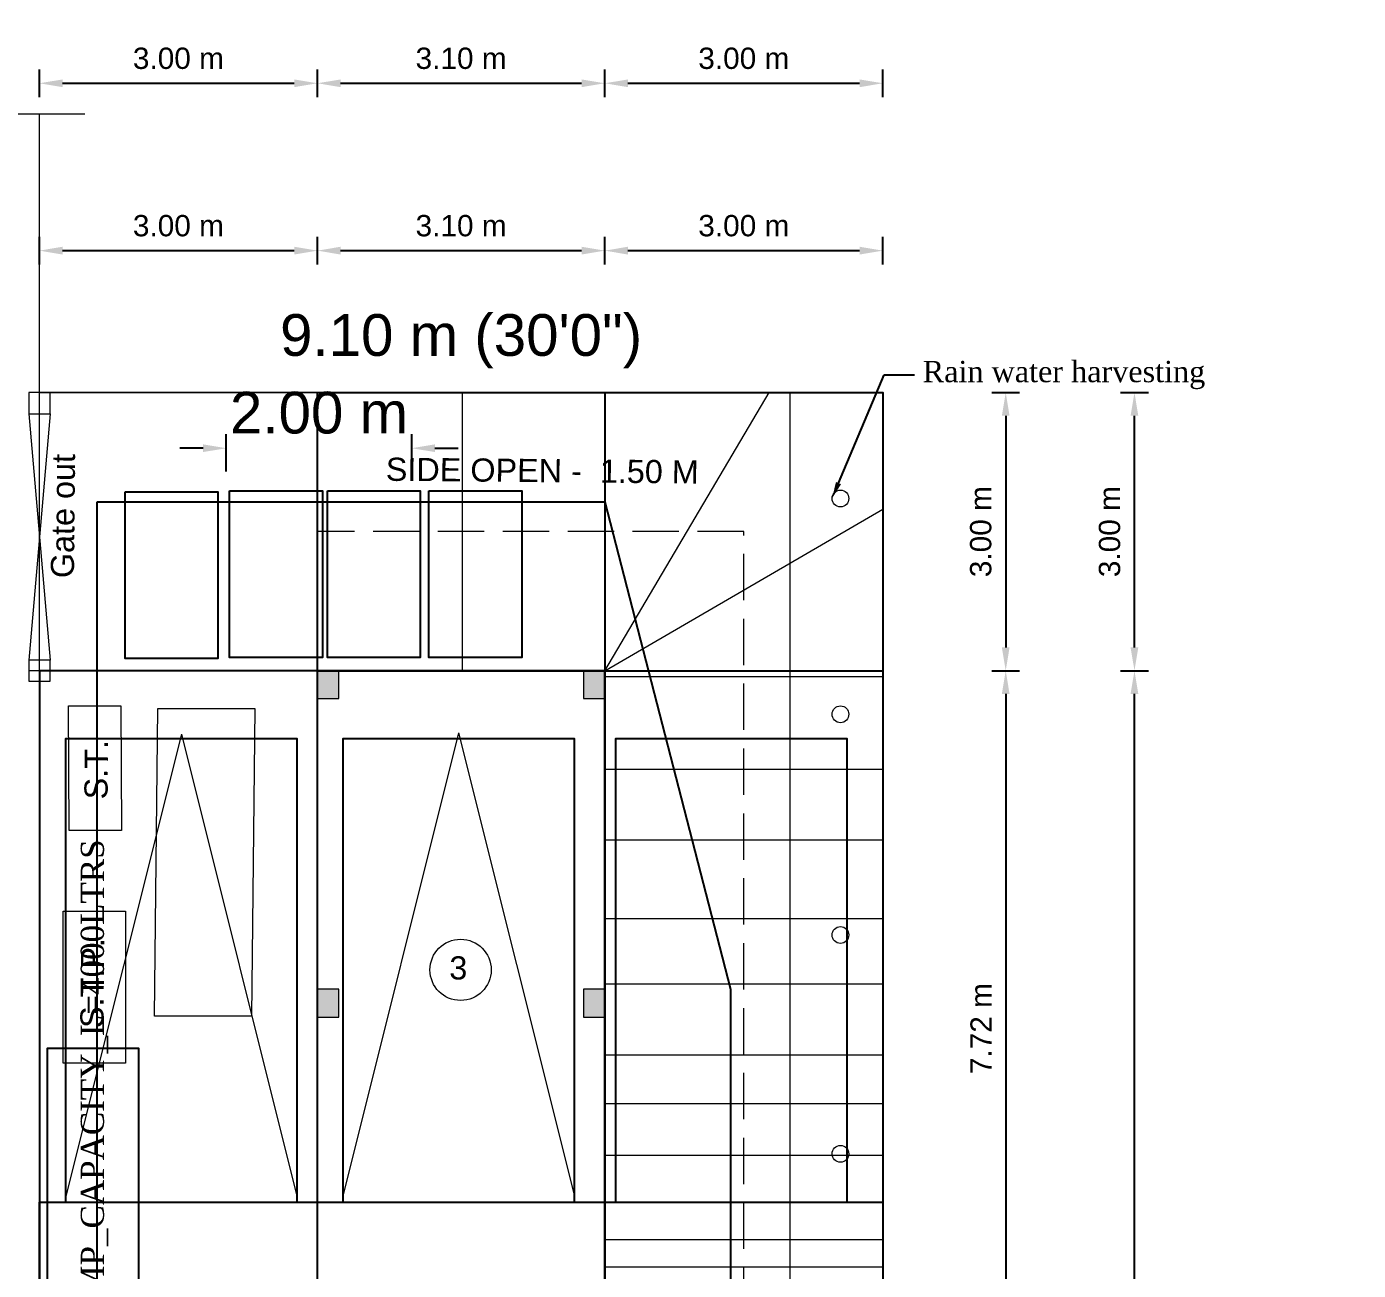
# Model space of a CAD drawing. Header units: metres. Extents: x -478 to 9074, y -2171 to 1762.
# Drawn here: x 8987.9 to 9002.27, y 65.48 to 78.9 of the extents above; entities that cross this region are included whole.
import ezdxf
from ezdxf import colors
from ezdxf.entities.mleader import LeaderData, LeaderLine
from ezdxf.math import Vec2, Vec3

# ---------------------------------------------------------------- set-up
doc = ezdxf.new("R2010")
doc.units = ezdxf.units.M
doc.header["$MEASUREMENT"] = 0
doc.linetypes.add('CABLIN', pattern=[0.35, 0.25, -0.1])
for name, color, linetype in [('BLK_1_BASEMENT_-1_BLDG_FOOTPRINT', 1, 'Continuous'), ('BLK_1_LVL_-1_BSMNT_FRONT_SETBACK', 7, 'Continuous'), ('BLK_1_LVL_-1_BSMNT_REAR_SETBACK', 11, 'Continuous'), ('BLK_1_LVL_-1_BSMNT_SIDE_SETBACK1', 171, 'Continuous'), ('PER_AISLE_WIDTH', 7, 'Continuous'), ('PLOT_BOUNDARY', 70, 'Continuous'), ('RWH', 4, 'Continuous'), ('SEPTIC_TANK', 146, 'Continuous'), ('TWO_WHEELER_DRIVE_WAY', 7, 'Continuous'), ('UG_SUMP', 194, 'Continuous')]:
    doc.layers.add(name, color=color, linetype=linetype)
for name, color, linetype, plot in [('BLK_1_FLR_-1_BLT_UP_AREA', 1, 'Continuous', False), ('BLK_1_FLR_-1_BLT_UP_AREA_DEDUCT', 1, 'Continuous', False), ('PARKING_SLOT', 30, 'Continuous', False), ('TWO_WHEELER_PARKING', 2, 'Continuous', False)]:
    doc.layers.add(name, color=color, linetype=linetype, plot=plot)
doc.layers.add('BLK_1_FLR_-1_VEHICLE_RAMP_1', color=1, linetype='Continuous', lineweight=0)
doc.layers.add('DRIVE_WAY', color=7, linetype='Continuous', lineweight=0)
doc.styles.add('S', font='swiss.ttf')
doc.styles.get("Standard").update_dxf_attribs({"font": 'times.ttf'})
doc.dimstyles.new('METRIC', dxfattribs={"dimtxt": 0.45, "dimasz": 0.25, "dimexe": 0.15, "dimexo": 0.15, "dimgap": 0.15, "dimtad": 1, "dimzin": 0, "dimdsep": 46, "dimtxsty": 'S', "dimcen": 0, "dimclrd": 1, "dimclre": 1, "dimclrt": 5, "dimadec": 0, "dimazin": 2, "dimtfac": 1, "dimtix": 1, "dimtofl": 0, "dimtmove": 1, "dimatfit": 0, "dimfxl": 0, "dimtolj": 1, "dimtzin": 0, "dimarcsym": 0})

# ---------------------------------------------------------------- blocks, each defined once
blk = doc.blocks.new('*D146')
at = {"lineweight": -2}
for p, q in [((8984.187, 71.951), (8983.887, 71.951)), ((8984.037, 64.477), (8984.037, 71.701)), ((8984.187, 64.227), (8983.887, 64.227))]:
    blk.add_line(p, q, dxfattribs=at)
for points in [[(8983.996, 71.701), (8984.079, 71.701), (8984.037, 71.951)], [(8983.996, 64.477), (8984.079, 64.477), (8984.037, 64.227)]]:
    blk.add_solid(points)
at = {"layer": 'Defpoints', "color": 0}
for p in [(8984.037, 71.951), (8991.567, 71.951), (8991.797, 64.227)]:
    blk.add_point(p, dxfattribs=at)
at = {"color": 0, "insert": (8983.772, 68.089), "char_height": 0.23, "attachment_point": 5, "rotation": 90, "style": 'S'}
blk.add_mtext('\\A1;7.72 m', dxfattribs=at)
blk = doc.blocks.new('*D147')
at = {"lineweight": -2}
for p, q in [((8984.187, 74.951), (8983.887, 74.951)), ((8984.037, 72.201), (8984.037, 74.701)), ((8984.187, 71.951), (8983.887, 71.951))]:
    blk.add_line(p, q, dxfattribs=at)
for points in [[(8983.996, 74.701), (8984.079, 74.701), (8984.037, 74.951)], [(8983.996, 72.201), (8984.079, 72.201), (8984.037, 71.951)]]:
    blk.add_solid(points)
at = {"layer": 'Defpoints', "color": 0}
for p in [(8984.037, 74.951), (8991.567, 74.951), (8991.567, 71.951)]:
    blk.add_point(p, dxfattribs=at)
at = {"color": 0, "insert": (8983.769, 73.451), "char_height": 0.23, "attachment_point": 5, "rotation": 90, "style": 'S'}
blk.add_mtext('\\A1;3.00 m', dxfattribs=at)
blk = doc.blocks.new('*D152')
at = {"lineweight": -2}
for p, q in [((8981.881, 71.951), (8981.581, 71.951)), ((8981.731, 51.961), (8981.731, 71.701)), ((8981.881, 51.711), (8981.581, 51.711))]:
    blk.add_line(p, q, dxfattribs=at)
for points in [[(8981.689, 71.701), (8981.773, 71.701), (8981.731, 71.951)], [(8981.689, 51.961), (8981.773, 51.961), (8981.731, 51.711)]]:
    blk.add_solid(points)
at = {"layer": 'Defpoints', "color": 0}
for p in [(8981.731, 71.951), (8991.797, 71.951), (8991.976, 51.711)]:
    blk.add_point(p, dxfattribs=at)
at = {"color": 0, "insert": (8981.463, 61.831), "char_height": 0.23, "attachment_point": 5, "rotation": 90, "style": 'S'}
blk.add_mtext('\\A1;20.24 m', dxfattribs=at)
blk = doc.blocks.new('*D153')
at = {"lineweight": -2}
for p, q in [((8981.881, 74.951), (8981.581, 74.951)), ((8981.731, 72.201), (8981.731, 74.701)), ((8981.881, 71.951), (8981.581, 71.951))]:
    blk.add_line(p, q, dxfattribs=at)
for points in [[(8981.689, 74.701), (8981.773, 74.701), (8981.731, 74.951)], [(8981.689, 72.201), (8981.773, 72.201), (8981.731, 71.951)]]:
    blk.add_solid(points)
at = {"layer": 'Defpoints', "color": 0}
for p in [(8981.731, 74.951), (8991.88, 74.951), (8991.797, 71.951)]:
    blk.add_point(p, dxfattribs=at)
at = {"color": 0, "insert": (8981.463, 73.451), "char_height": 0.23, "attachment_point": 5, "rotation": 90, "style": 'S'}
blk.add_mtext('\\A1;3.00 m', dxfattribs=at)
blk = doc.blocks.new('*D154')
at = {"lineweight": -2}
for p, q in [((8988.039, 76.333), (8988.039, 76.633)), ((8991.039, 76.333), (8991.039, 76.633)), ((8988.289, 76.483), (8990.789, 76.483))]:
    blk.add_line(p, q, dxfattribs=at)
for points in [[(8988.289, 76.525), (8988.289, 76.441), (8988.039, 76.483)], [(8990.789, 76.525), (8990.789, 76.441), (8991.039, 76.483)]]:
    blk.add_solid(points)
at = {"layer": 'Defpoints', "color": 0}
for p in [(8991.039, 76.483), (8988.039, 71.429), (8991.039, 71.429)]:
    blk.add_point(p, dxfattribs=at)
at = {"color": 0, "insert": (8989.539, 76.751), "char_height": 0.23, "attachment_point": 5, "style": 'S'}
blk.add_mtext('\\A1;3.00 m', dxfattribs=at)
blk = doc.blocks.new('*D155')
at = {"lineweight": -2}
for p, q in [((8991.039, 76.333), (8991.039, 76.633)), ((8994.139, 76.333), (8994.139, 76.633)), ((8991.289, 76.483), (8993.889, 76.483))]:
    blk.add_line(p, q, dxfattribs=at)
for points in [[(8991.289, 76.525), (8991.289, 76.441), (8991.039, 76.483)], [(8993.889, 76.525), (8993.889, 76.441), (8994.139, 76.483)]]:
    blk.add_solid(points)
at = {"layer": 'Defpoints', "color": 0}
for p in [(8994.139, 76.483), (8994.139, 71.63), (8991.039, 71.429)]:
    blk.add_point(p, dxfattribs=at)
at = {"color": 0, "insert": (8992.589, 76.751), "char_height": 0.23, "attachment_point": 5, "style": 'S'}
blk.add_mtext('\\A1;3.10 m', dxfattribs=at)
blk = doc.blocks.new('*D156')
at = {"lineweight": -2}
for p, q in [((8994.139, 76.333), (8994.139, 76.633)), ((8997.139, 76.333), (8997.139, 76.633)), ((8994.389, 76.483), (8996.889, 76.483))]:
    blk.add_line(p, q, dxfattribs=at)
for points in [[(8994.389, 76.525), (8994.389, 76.441), (8994.139, 76.483)], [(8996.889, 76.525), (8996.889, 76.441), (8997.139, 76.483)]]:
    blk.add_solid(points)
at = {"layer": 'Defpoints', "color": 0}
for p in [(8997.139, 76.483), (8994.139, 71.63), (8997.139, 71.63)]:
    blk.add_point(p, dxfattribs=at)
at = {"color": 0, "insert": (8995.639, 76.751), "char_height": 0.23, "attachment_point": 5, "style": 'S'}
blk.add_mtext('\\A1;3.00 m', dxfattribs=at)
blk = doc.blocks.new('*D157')
at = {"lineweight": -2}
for p, q in [((8988.039, 78.139), (8988.039, 78.439)), ((8991.039, 78.139), (8991.039, 78.439)), ((8988.289, 78.289), (8990.789, 78.289))]:
    blk.add_line(p, q, dxfattribs=at)
for points in [[(8988.289, 78.33), (8988.289, 78.247), (8988.039, 78.289)], [(8990.789, 78.33), (8990.789, 78.247), (8991.039, 78.289)]]:
    blk.add_solid(points)
at = {"layer": 'Defpoints', "color": 0}
for p in [(8991.039, 78.289), (8988.039, 73.235), (8991.039, 73.235)]:
    blk.add_point(p, dxfattribs=at)
at = {"color": 0, "insert": (8989.539, 78.557), "char_height": 0.23, "attachment_point": 5, "style": 'S'}
blk.add_mtext('\\A1;3.00 m', dxfattribs=at)
blk = doc.blocks.new('*D158')
at = {"lineweight": -2}
for p, q in [((8991.039, 78.139), (8991.039, 78.439)), ((8994.139, 78.139), (8994.139, 78.439)), ((8991.289, 78.289), (8993.889, 78.289))]:
    blk.add_line(p, q, dxfattribs=at)
for points in [[(8991.289, 78.33), (8991.289, 78.247), (8991.039, 78.289)], [(8993.889, 78.33), (8993.889, 78.247), (8994.139, 78.289)]]:
    blk.add_solid(points)
at = {"layer": 'Defpoints', "color": 0}
for p in [(8994.139, 78.289), (8994.139, 73.436), (8991.039, 73.235)]:
    blk.add_point(p, dxfattribs=at)
at = {"color": 0, "insert": (8992.589, 78.557), "char_height": 0.23, "attachment_point": 5, "style": 'S'}
blk.add_mtext('\\A1;3.10 m', dxfattribs=at)
blk = doc.blocks.new('*D159')
at = {"lineweight": -2}
for p, q in [((8994.139, 78.139), (8994.139, 78.439)), ((8997.139, 78.139), (8997.139, 78.439)), ((8994.389, 78.289), (8996.889, 78.289))]:
    blk.add_line(p, q, dxfattribs=at)
for points in [[(8994.389, 78.33), (8994.389, 78.247), (8994.139, 78.289)], [(8996.889, 78.33), (8996.889, 78.247), (8997.139, 78.289)]]:
    blk.add_solid(points)
at = {"layer": 'Defpoints', "color": 0}
for p in [(8997.139, 78.289), (8994.139, 73.436), (8997.139, 73.436)]:
    blk.add_point(p, dxfattribs=at)
at = {"color": 0, "insert": (8995.639, 78.557), "char_height": 0.23, "attachment_point": 5, "style": 'S'}
blk.add_mtext('\\A1;3.00 m', dxfattribs=at)
blk = doc.blocks.new('*D160')
at = {"lineweight": -2}
for p, q in [((8998.315, 74.951), (8998.615, 74.951)), ((8998.465, 74.701), (8998.465, 72.201)), ((8998.315, 71.951), (8998.615, 71.951))]:
    blk.add_line(p, q, dxfattribs=at)
for points in [[(8998.423, 74.701), (8998.506, 74.701), (8998.465, 74.951)], [(8998.423, 72.201), (8998.506, 72.201), (8998.465, 71.951)]]:
    blk.add_solid(points)
at = {"layer": 'Defpoints', "color": 0}
for p in [(8993.636, 74.951), (8993.636, 71.951), (8998.465, 71.951)]:
    blk.add_point(p, dxfattribs=at)
at = {"color": 0, "insert": (8998.196, 73.451), "char_height": 0.23, "attachment_point": 5, "rotation": 90, "style": 'S'}
blk.add_mtext('\\A1;3.00 m', dxfattribs=at)
blk = doc.blocks.new('*D161')
at = {"lineweight": -2}
for p, q in [((8998.315, 71.951), (8998.615, 71.951)), ((8998.465, 71.701), (8998.465, 64.477)), ((8998.315, 64.227), (8998.615, 64.227))]:
    blk.add_line(p, q, dxfattribs=at)
for points in [[(8998.423, 71.701), (8998.506, 71.701), (8998.465, 71.951)], [(8998.423, 64.477), (8998.506, 64.477), (8998.465, 64.227)]]:
    blk.add_solid(points)
at = {"layer": 'Defpoints', "color": 0}
for p in [(8993.636, 71.951), (8993.668, 64.227), (8998.465, 64.227)]:
    blk.add_point(p, dxfattribs=at)
at = {"color": 0, "insert": (8998.199, 68.089), "char_height": 0.23, "attachment_point": 5, "rotation": 90, "style": 'S'}
blk.add_mtext('\\A1;7.72 m', dxfattribs=at)
blk = doc.blocks.new('*D166')
at = {"lineweight": -2}
for p, q in [((8999.704, 71.951), (9000.004, 71.951)), ((8999.854, 51.961), (8999.854, 71.701)), ((8999.704, 51.711), (9000.004, 51.711))]:
    blk.add_line(p, q, dxfattribs=at)
for points in [[(8999.812, 71.701), (8999.895, 71.701), (8999.854, 71.951)], [(8999.812, 51.961), (8999.895, 51.961), (8999.854, 51.711)]]:
    blk.add_solid(points)
at = {"layer": 'Defpoints', "color": 0}
for p in [(8993.783, 71.951), (8999.854, 71.951), (8993.206, 51.711)]:
    blk.add_point(p, dxfattribs=at)
at = {"color": 0, "insert": (8999.586, 61.831), "char_height": 0.23, "attachment_point": 5, "rotation": 90, "style": 'S'}
blk.add_mtext('\\A1;20.24 m', dxfattribs=at)
blk = doc.blocks.new('*D167')
at = {"lineweight": -2}
for p, q in [((8999.704, 74.951), (9000.004, 74.951)), ((8999.854, 72.201), (8999.854, 74.701)), ((8999.704, 71.951), (9000.004, 71.951))]:
    blk.add_line(p, q, dxfattribs=at)
for points in [[(8999.812, 74.701), (8999.895, 74.701), (8999.854, 74.951)], [(8999.812, 72.201), (8999.895, 72.201), (8999.854, 71.951)]]:
    blk.add_solid(points)
at = {"layer": 'Defpoints', "color": 0}
for p in [(8993.783, 74.951), (8999.854, 74.951), (8993.783, 71.951)]:
    blk.add_point(p, dxfattribs=at)
at = {"color": 0, "insert": (8999.586, 73.451), "char_height": 0.23, "attachment_point": 5, "rotation": 90, "style": 'S'}
blk.add_mtext('\\A1;3.00 m', dxfattribs=at)
blk = doc.blocks.new('*D2023')
at = {"layer": 'Defpoints', "color": 0}
for p in [(8992.056, 74.351), (8990.056, 73.745), (8992.056, 73.745)]:
    blk.add_point(p, dxfattribs=at)
at = {"layer": 'TWO_WHEELER_DRIVE_WAY', "color": 1, "lineweight": -2}
for p, q in [((8990.056, 74.101), (8990.056, 74.501)), ((8992.056, 74.101), (8992.056, 74.501)), ((8989.806, 74.351), (8989.556, 74.351)), ((8992.306, 74.351), (8992.556, 74.351))]:
    blk.add_line(p, q, dxfattribs=at)
at = {"layer": 'TWO_WHEELER_DRIVE_WAY', "color": 1}
for points in [[(8989.806, 74.393), (8989.806, 74.31), (8990.056, 74.351)], [(8992.306, 74.393), (8992.306, 74.31), (8992.056, 74.351)]]:
    blk.add_solid(points, dxfattribs=at)
at = {"layer": 'TWO_WHEELER_DRIVE_WAY', "color": 5, "lineweight": -3, "insert": (8991.056, 74.732), "char_height": 0.45, "attachment_point": 5, "style": 'S'}
blk.add_mtext('\\A1;2.00 m', dxfattribs=at)

msp = doc.modelspace()

# ---------------------------------------------------------------- hatches: boundary and pattern name
at = {"lineweight": 20}
h = msp.add_hatch(color=256, dxfattribs=at)
h.dxf.hatch_style = 1
h.paths.add_polyline_path([(8991.03888, 71.65098), (8991.26888, 71.65098), (8991.26888, 71.95098), (8991.03888, 71.95098)])
h = msp.add_hatch(color=256, dxfattribs=at)
h.dxf.hatch_style = 1
h.paths.add_polyline_path([(8993.90888, 71.65098), (8994.13888, 71.65098), (8994.13888, 71.95098), (8993.90888, 71.95098)])
h = msp.add_hatch(color=256, dxfattribs=at)
h.dxf.hatch_style = 1
h.paths.add_polyline_path([(8991.03888, 68.21277), (8991.26888, 68.21277), (8991.26888, 68.51277), (8991.03888, 68.51277)])
h = msp.add_hatch(color=256, dxfattribs=at)
h.dxf.hatch_style = 1
h.paths.add_polyline_path([(8993.90888, 68.21277), (8994.13888, 68.21277), (8994.13888, 68.51277), (8993.90888, 68.51277)])

# ---------------------------------------------------------------- linework, layer by layer
for p, q in [((8986.78361, 77.95843), (8988.52942, 77.95843)), ((8988.03888, 74.95098), (8988.03888, 77.95843)), ((8997.13888, 74.95098), (8988.03888, 74.95098)), ((8988.03888, 48.71098), (8988.03888, 74.95098)), ((8991.03888, 71.95098), (8991.03888, 74.95098)), ((8992.60581, 71.95098), (8992.60581, 74.95098)), ((8994.13888, 71.95098), (8995.91419, 74.95098)), ((8994.13888, 71.95098), (8994.13888, 74.95098)), ((8997.13888, 47.21098), (8997.13888, 74.95098)), ((8988.1539, 74.72098), (8987.9239, 72.06598)), ((8987.9239, 74.72098), (8988.1539, 72.06598)), ((8994.13888, 71.95098), (8997.13888, 73.69472)), ((8991.03888, 71.95098), (8987.9239, 71.95098)), ((8994.13888, 71.95098), (8991.03888, 71.95098)), ((8994.13888, 47.21098), (8994.13888, 71.95098)), ((8997.13888, 71.8842), (8994.13888, 71.8842)), ((8989.57114, 71.26507), (8988.32114, 66.26507)), ((8989.57114, 71.26507), (8990.82114, 66.26507)), ((8992.56186, 71.27933), (8991.31186, 66.27933)), ((8992.56186, 71.27933), (8993.81186, 66.27933)), ((8997.13888, 70.8862), (8994.13888, 70.8862)), ((8997.13888, 70.12299), (8994.13888, 70.12299)), ((8997.13888, 69.27176), (8994.13888, 69.27176)), ((8997.13888, 68.56725), (8994.13888, 68.56725)), ((8997.13888, 67.80405), (8994.13888, 67.80405)), ((8997.13888, 67.2757), (8994.13888, 67.2757)), ((8997.13888, 66.71796), (8994.13888, 66.71796)), ((8997.13888, 65.80804), (8994.13888, 65.80804)), ((8997.13888, 65.51449), (8994.13888, 65.51449))]:
    msp.add_line(p, q, dxfattribs=at)
at = {"linetype": 'CABLIN', "lineweight": 20, "ltscale": 2}
for p, q in [((8991.03888, 51.71098), (8991.03888, 73.45098)), ((8995.63888, 73.45098), (8991.03888, 73.45098)), ((8995.63888, 51.71098), (8995.63888, 73.45098))]:
    msp.add_line(p, q, dxfattribs=at)
at = {"lineweight": 20}
for points in [[(8988.1539, 74.95098), (8987.9239, 74.95098), (8987.9239, 74.72098), (8988.1539, 74.72098)], [(8988.1539, 72.06598), (8987.9239, 72.06598), (8987.9239, 71.83598), (8988.1539, 71.83598)], [(8991.03888, 71.65098), (8991.26888, 71.65098), (8991.26888, 71.95098), (8991.03888, 71.95098)], [(8993.90888, 71.65098), (8994.13888, 71.65098), (8994.13888, 71.95098), (8993.90888, 71.95098)], [(8988.36199, 70.22793), (8988.35328, 71.57042), (8988.91777, 71.57042), (8988.92648, 70.22793)], [(8988.29646, 67.71589), (8988.29646, 69.35707), (8988.96868, 69.35707), (8988.96868, 67.71589)], [(8991.03888, 68.21277), (8991.26888, 68.21277), (8991.26888, 68.51277), (8991.03888, 68.51277)], [(8993.90888, 68.21277), (8994.13888, 68.21277), (8994.13888, 68.51277), (8993.90888, 68.51277)]]:
    msp.add_lwpolyline(points, close=True, dxfattribs=at)
msp.add_lwpolyline([(8995.63888, 73.45098), (8995.63888, 73.45098)], close=True)
for centre, radius in [((8996.68128, 73.80876), 0.09059), ((8996.68128, 71.4805), 0.09059), ((8996.68128, 69.0991), 0.09059), ((8992.58327, 68.72256), 0.33022), ((8996.68128, 66.73755), 0.09059)]:
    msp.add_circle(centre, radius, dxfattribs=at)
at = {"layer": 'BLK_1_BASEMENT_-1_BLDG_FOOTPRINT', "lineweight": -2}
msp.add_lwpolyline([(8991.03888, 71.95098), (8994.13888, 71.95098), (8994.13888, 68.51277), (8994.13888, 68.51277), (8994.13888, 51.71098), (8991.03888, 51.71098)], close=True, dxfattribs=at)
at = {"layer": 'BLK_1_FLR_-1_BLT_UP_AREA', "color": 20}
msp.add_lwpolyline([(8991.03888, 71.95098), (8991.03888, 74.95098), (8997.13888, 74.95098), (8997.13888, 47.21098), (8994.13888, 47.21098), (8994.13888, 51.71098), (8991.03888, 51.71098), (8991.03888, 71.95098)], dxfattribs=at)
msp.add_lwpolyline([(8991.03888, 71.95098), (8994.13888, 71.95098), (8994.13888, 68.51277), (8994.13888, 51.71098), (8991.03888, 51.71098)], close=True, dxfattribs=at)
at = {"layer": 'BLK_1_FLR_-1_BLT_UP_AREA_DEDUCT', "color": 20}
msp.add_lwpolyline([(8988.66118, 73.77181), (8994.13888, 73.77181), (8995.49426, 68.51277), (8995.49426, 50.53001), (8988.66118, 50.53001)], close=True, dxfattribs=at)
at = {"layer": 'BLK_1_FLR_-1_VEHICLE_RAMP_1'}
msp.add_lwpolyline([(8991.03888, 71.95098), (8991.03888, 74.95098), (8997.13888, 74.95098), (8997.13888, 64.31098), (8994.13888, 64.31098), (8994.13888, 71.95098), (8991.03888, 71.95098)], dxfattribs=at)
at = {"layer": 'BLK_1_LVL_-1_BSMNT_FRONT_SETBACK', "color": 2}
msp.add_lwpolyline([(8991.03888, 71.95098), (8988.0389, 71.95098), (8988.03888, 51.71098), (8989.53888, 51.71098), (8991.03888, 51.71098), (8991.03888, 71.95098)], close=True, dxfattribs=at)
at = {"layer": 'BLK_1_LVL_-1_BSMNT_REAR_SETBACK'}
msp.add_lwpolyline([(8994.13888, 71.95098), (8997.13888, 71.95098), (8997.13888, 51.71098), (8994.13888, 51.71098)], close=True, dxfattribs=at)
at = {"layer": 'BLK_1_LVL_-1_BSMNT_SIDE_SETBACK1', "color": 171}
msp.add_lwpolyline([(8991.03888, 74.95098), (8994.13888, 74.95098), (8994.13888, 71.95098), (8991.03888, 71.95098)], close=True, dxfattribs=at)
at = {"layer": 'DRIVE_WAY'}
msp.add_lwpolyline([(8988.0389, 66.21532), (8997.13888, 66.21532), (8997.13888, 59.90421), (8988.0389, 59.90421)], close=True, dxfattribs=at)
at = {"layer": 'PARKING_SLOT', "color": 30, "linetype": 'Continuous'}
for points in [[(8988.32114, 66.21532), (8990.82114, 66.21532), (8990.82114, 71.21532), (8988.32114, 71.21532)], [(8991.31186, 66.21532), (8993.81186, 66.21532), (8993.81186, 71.21532), (8991.31186, 71.21532)], [(8994.25356, 66.21532), (8996.75356, 66.21532), (8996.75356, 71.21532), (8994.25356, 71.21532)]]:
    msp.add_lwpolyline(points, close=True, dxfattribs=at)
at = {"layer": 'PER_AISLE_WIDTH', "color": 5}
msp.add_lwpolyline([(8988.0389, 66.21532), (8997.13888, 66.21532), (8997.13888, 59.90421), (8988.0389, 59.90421)], close=True, dxfattribs=at)
at = {"layer": 'PLOT_BOUNDARY', "color": 70, "lineweight": 20}
msp.add_lwpolyline([(8988.0389, 74.95098), (8997.13888, 74.95098), (8997.13888, 47.21098), (8989.53888, 47.21098), (8988.0389, 48.71096)], close=True, dxfattribs=at)
at = {"layer": 'RWH', "color": 4, "lineweight": 20}
msp.add_lwpolyline([(8996.13888, 74.95098), (8997.13888, 74.95098), (8997.13888, 54.03931), (8996.13888, 54.03931), (8996.13888, 74.95098)], dxfattribs=at)
at = {"layer": 'SEPTIC_TANK', "color": 146, "lineweight": 20}
msp.add_lwpolyline([(8989.31739, 71.54397), (8990.3641, 71.54397), (8990.32928, 68.2222), (8989.28257, 68.2222)], close=True, dxfattribs=at)
at = {"layer": 'TWO_WHEELER_PARKING', "color": 2, "linetype": 'Continuous'}
for points in [[(8988.96564, 73.88188), (8989.96564, 73.88188), (8989.96564, 72.08188), (8988.96564, 72.08188)], [(8990.09196, 73.89225), (8991.09196, 73.89225), (8991.09196, 72.09225), (8990.09196, 72.09225)], [(8991.14846, 73.89225), (8992.14846, 73.89225), (8992.14846, 72.09225), (8991.14846, 72.09225)], [(8992.24249, 73.89225), (8993.24249, 73.89225), (8993.24249, 72.09225), (8992.24249, 72.09225)]]:
    msp.add_lwpolyline(points, close=True, dxfattribs=at)
at = {"layer": 'UG_SUMP'}
msp.add_lwpolyline([(8989.11199, 64.67232), (8989.11199, 67.87377), (8988.12317, 67.87377), (8988.12317, 64.67232)], close=True, dxfattribs=at)

# ---------------------------------------------------------------- texts
at = {"lineweight": 20, "insert": (8992.58888, 75.50523), "char_height": 0.45, "width": 11.9798424, "attachment_point": 5, "style": 'S'}
msp.add_mtext('\\A1;9.10 m (30\'0")', dxfattribs=at)
at = {"lineweight": 20, "char_height": 0.25, "width": 16.6117444, "attachment_point": 5, "style": 'S'}
for s, insert, rotation in [('\\A1;Gate out', (8988.29475, 73.61933), 89.487108), ('\\A1;SIDE OPEN -  1.50 M', (8993.46515, 74.10803), 359.487108), ('\\A1;S.T.', (8988.65386, 70.88256), 89.487108), ('\\A1;S.T.P.', (8988.6115, 68.5807), 89.487108), ('\\A1;3', (8992.559, 68.7421), 359.487108)]:
    msp.add_mtext(s, dxfattribs=dict(at, insert=insert, rotation=rotation))
at = {"layer": 'UG_SUMP', "insert": (8988.63496, 67.42279), "char_height": 0.25, "attachment_point": 5, "rotation": 90}
msp.add_mtext_dynamic_manual_height_columns('SUMP_CAPACITY_L=4000LTRS', width=9.3695657, gutter_width=0.9, heights=[0], dxfattribs=at)

# ---------------------------------------------------------------- dimensions: what is measured, and where the dimension line sits
for base, p1, p2, picture, middle in [((8991.03888, 78.28882), (8988.03888, 73.2347), (8991.03888, 73.2347), '*D157', (8989.53888, 78.55703)), ((8994.13888, 78.28882), (8991.03888, 73.2347), (8994.13888, 73.43634), '*D158', (8992.58888, 78.55703)), ((8997.13888, 78.28882), (8994.13888, 73.43634), (8997.13888, 73.43634), '*D159', (8995.63888, 78.55703)), ((8991.03888, 76.48287), (8988.03888, 71.42875), (8991.03888, 71.42875), '*D154', (8989.53888, 76.75107)), ((8994.13888, 76.48287), (8991.03888, 71.42875), (8994.13888, 71.63039), '*D155', (8992.58888, 76.75107)), ((8997.13888, 76.48287), (8994.13888, 71.63039), (8997.13888, 71.63039), '*D156', (8995.63888, 76.75107))]:
    dim = msp.add_linear_dim(base=base, p1=p1, p2=p2, dimstyle='METRIC', override={"dimtxt": 0.23, "dimpost": ' m', "dimclrd": 256, "dimclre": 256, "dimclrt": 0})
    dim.commit()
    dim.dimension.update_dxf_attribs({"geometry": picture, "text_midpoint": middle})
for base, p1, p2, picture, middle in [((8981.73107, 74.95098), (8991.797, 71.95098), (8991.87993, 74.95098), '*D153', (8981.46287, 73.45098)), ((8984.0372, 74.95098), (8991.567, 71.95098), (8991.567, 74.95098), '*D147', (8983.769, 73.45098)), ((8998.46451, 71.95098), (8993.63617, 74.95098), (8993.63617, 71.95098), '*D160', (8998.1963, 73.45098)), ((8999.85373, 74.95098), (8993.78328, 71.95098), (8993.78328, 74.95098), '*D167', (8999.58553, 73.45098)), ((8981.73107, 71.95098), (8991.97591, 51.71098), (8991.797, 71.95098), '*D152', (8981.46287, 61.83098)), ((8984.0372, 71.95098), (8991.797, 64.22739), (8991.567, 71.95098), '*D146', (8983.77213, 68.08919)), ((8999.85373, 71.95098), (8993.20614, 51.71098), (8993.78328, 71.95098), '*D166', (8999.58553, 61.83098)), ((8998.46451, 64.22739), (8993.63617, 71.95098), (8993.66828, 64.22739), '*D161', (8998.19943, 68.08919))]:
    dim = msp.add_linear_dim(base=base, p1=p1, p2=p2, angle=90, dimstyle='METRIC', override={"dimtxt": 0.23, "dimpost": ' m', "dimclrd": 256, "dimclre": 256, "dimclrt": 0})
    dim.commit()
    dim.dimension.update_dxf_attribs({"geometry": picture, "text_midpoint": middle})
at = {"layer": 'TWO_WHEELER_DRIVE_WAY', "lineweight": -3}
dim = msp.add_linear_dim(base=(8992.05606, 74.35123), p1=(8990.05606, 73.74473), p2=(8992.05606, 73.74473), angle=180, dimstyle='METRIC', override={"dimpost": ' m', "dimfxl": 0.25}, dxfattribs=at)
dim.commit()
dim.dimension.update_dxf_attribs({"geometry": '*D2023', "text_midpoint": (8991.05606, 74.73249)})

# ---------------------------------------------------------------- leaders
at = {"lineweight": -2}
ml = msp.add_multileader_mtext('Standard', dxfattribs=at)
ml.set_content('Rain water harvesting ', color=256)
ml.set_leader_properties()
ml.build(insert=Vec2(0, 0))
ml.multileader.update_dxf_attribs({"text_right_attachment_type": 6, "dogleg_length": 0.36, "arrow_head_size": 0.18})
ctx = ml.context
ctx.base_point, ctx.char_height, ctx.arrow_head_size, ctx.landing_gap_size, ctx.plane_origin = Vec3(8997.47898, 75.14185), 0.23, 0.18, 0.09, Vec3(8996.02248, 74.49707)
ctx.right_attachment = 6
notes = []
notes.append((ctx, [(0, (1, 1, 0), (8997.1518, 75.14185), (1, 0), 0.32718, [(0, [(8996.59069, 73.80876)], 0, [])])]))
ctx.mtext.insert, ctx.mtext.width, ctx.mtext.flow_direction = Vec3(8997.56898, 75.2935), 4.7004734, 5
for ctx, leaders in notes:
    for number, flags, end, landing, length, lines in leaders:
        leader = LeaderData()
        leader.index, (leader.has_last_leader_line, leader.has_dogleg_vector, leader.attachment_direction) = number, flags
        leader.last_leader_point, leader.dogleg_vector, leader.dogleg_length = Vec3(end), Vec3(landing), length
        for number, points, colour, breaks in lines:
            line = LeaderLine()
            line.index, line.vertices, line.color, line.breaks = number, Vec3.list(points), colors.encode_raw_color(colour), breaks
            leader.lines.append(line)
        ctx.leaders.append(leader)

doc.saveas('drawing.dxf')
